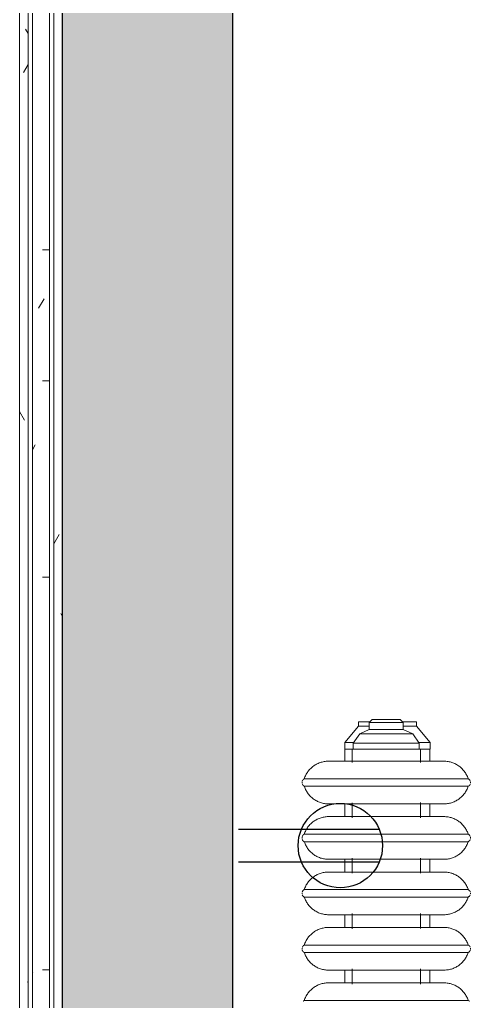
# Model space of a CAD drawing. Header units: inches. Extents: x -1176 to 1507, y -2563 to 978.
# Drawn here: x 1085.4 to 1111.8, y 147.9 to 205.5 of the extents above; entities that cross this region are included whole.
import ezdxf

# ---------------------------------------------------------------- set-up
doc = ezdxf.new("R2010")
doc.units = ezdxf.units.IN
doc.header["$MEASUREMENT"] = 0
for name, color, linetype, lineweight in [('A-ANNO-NOTE', 131, 'Continuous', 40), ('A-GENM', 13, 'Continuous', 18), ('A-WALL', 113, 'Continuous', 18), ('A-WALL-PATT', 111, 'Continuous', 18), ('I-WALL', 2, 'Continuous', 18)]:
    doc.layers.add(name, color=color, linetype=linetype, lineweight=lineweight)
pattern_1 = [(0, (0, 0), (15.36, 3.84), [0.634, -10.886, 0.634, -10.886, -61.44]), (0, (0, 0), (15.36, 3.84), [-23.04, 0.634, -22.406, 0.634, -10.886, -26.88]), (0, (0, 0), (15.36, 3.84), [-57.6, 0.634, -7.046, 0.634, -18.566]), (120, (5.76, 1.92), (-11.005538, 11.38215), [0.634, -10.886, 0.634, -10.886, -61.44]), (120, (5.76, 1.92), (-11.005538, 11.38215), [-23.04, 0.634, -22.406, 0.634, -10.886, -26.88]), (120, (5.76, 1.92), (-11.005538, 11.38215), [-57.6, 0.634, -7.046, 0.634, -18.566]), (240, (7.68, 9.6), (-4.354462, -15.22215), [0.634, -10.886, 0.634, -10.886, -61.44]), (240, (7.68, 9.6), (-4.354462, -15.22215), [-23.04, 0.634, -22.406, 0.634, -10.886, -26.88]), (240, (7.68, 9.6), (-4.354462, -15.22215), [-57.6, 0.634, -7.046, 0.634, -18.566])]

# ---------------------------------------------------------------- blocks, each defined once
blk = doc.blocks.new('Cast_Iron_Radiator_8182 - Cast_Iron_Radiator_8182-V111-2nd Floor Power _ Signal')
at = {"layer": 'A-GENM', "lineweight": 9}
for p, q in [((0.968, 4.809), (0.943, 4.848)), ((0.968, 1), (0.968, 4.809)), ((3.807, 4.848), (3.782, 4.809)), ((3.782, 1), (3.782, 4.809)), ((4, 4.933), (3.963, 4.933)), ((4.037, 4.933), (4, 4.933)), ((4.218, 4.809), (4.193, 4.848)), ((4.218, 1), (4.218, 4.809)), ((7.057, 4.848), (7.032, 4.809)), ((7.032, 1), (7.032, 4.809)), ((7.25, 4.933), (7.213, 4.933)), ((7.287, 4.933), (7.25, 4.933)), ((7.468, 4.809), (7.443, 4.848)), ((7.468, 1), (7.468, 4.809)), ((10.307, 4.848), (10.282, 4.809)), ((10.282, 1), (10.282, 4.809)), ((10.5, 4.933), (10.463, 4.933)), ((10.537, 4.933), (10.5, 4.933)), ((10.718, 4.809), (10.693, 4.848)), ((10.718, 1), (10.718, 4.809)), ((13.557, 4.848), (13.532, 4.809)), ((13.532, 1), (13.532, 4.809)), ((13.75, 4.933), (13.713, 4.933)), ((13.787, 4.933), (13.75, 4.933)), ((13.968, 4.809), (13.943, 4.848)), ((13.968, 1), (13.968, 4.809)), ((2.754, 2.438), (1.999, 2.438)), ((6.004, 2.438), (5.249, 2.438)), ((9.254, 2.438), (8.499, 2.438)), ((12.504, 2.438), (11.749, 2.438)), ((15.702, 2.438), (14.999, 2.438)), ((16.106, 2.438), (15.702, 2.438)), ((15.702, 2.438), (15.702, 2.291)), ((17.064, 1.635), (16.106, 2.438)), ((16.106, 1.944), (16.106, 2.438)), ((2.818, 2), (1.928, 2)), ((6.068, 2), (5.178, 2)), ((9.318, 2), (8.428, 2)), ((12.568, 2), (11.678, 2)), ((15.702, 2), (14.928, 2)), ((15.702, 2.296), (15.702, 2.192)), ((15.702, 2.188), (15.702, 2.013)), ((15.702, 2), (15.702, -2)), ((16.067, 1.935), (15.702, 1.935)), ((16.617, 1.55), (16.067, 1.935)), ((16.067, 1.935), (16.067, -1.935)), ((16.853, 0.993), (16.617, 1.55)), ((16.617, 1.55), (16.617, -1.55)), ((17.314, 1.635), (17.064, 1.635)), ((17.064, 1.635), (17.064, 1.028)), ((17.314, 1.635), (17.314, 0.985)), ((0.968, -1), (0.968, 1)), ((2.002, -1), (2.002, 1)), ((2.748, 1), (2.748, -1)), ((3.782, -1), (3.782, 1)), ((4.218, -1), (4.218, 1)), ((5.252, -1), (5.252, 1)), ((5.998, 1), (5.998, -1)), ((7.032, -1), (7.032, 1)), ((7.468, -1), (7.468, 1)), ((8.502, -1), (8.502, 1)), ((9.248, 1), (9.248, -1)), ((10.282, -1), (10.282, 1)), ((10.718, -1), (10.718, 1)), ((11.752, -1), (11.752, 1)), ((12.498, 1), (12.498, -1)), ((13.532, -1), (13.532, 1)), ((13.968, -1), (13.968, 1)), ((15.002, -1), (15.002, 1)), ((17.275, 0.993), (16.853, 0.993)), ((16.853, 0.993), (16.853, -0.993)), ((17.452, 0.816), (17.275, 0.993)), ((17.275, 0.993), (17.275, -0.993)), ((17.452, 0.816), (17.452, -0.816)), ((0.968, -4.809), (0.968, -1)), ((3.782, -4.809), (3.782, -1)), ((4.218, -4.809), (4.218, -1)), ((7.032, -4.809), (7.032, -1)), ((7.468, -4.809), (7.468, -1)), ((10.282, -4.809), (10.282, -1)), ((10.718, -4.809), (10.718, -1)), ((13.532, -4.809), (13.532, -1)), ((13.968, -4.809), (13.968, -1)), ((16.617, -1.55), (16.853, -0.993)), ((16.853, -0.993), (17.275, -0.993)), ((17.064, -1.008), (17.064, -1.771)), ((17.275, -0.993), (17.452, -0.816)), ((17.314, -0.961), (17.314, -1.771)), ((16.067, -1.935), (16.617, -1.55)), ((1.932, -2), (2.822, -2)), ((5.182, -2), (6.072, -2)), ((8.432, -2), (9.322, -2)), ((11.682, -2), (12.572, -2)), ((14.932, -2), (15.702, -2)), ((15.702, -1.935), (16.067, -1.935)), ((15.702, -2.017), (15.702, -2.287)), ((15.702, -2.301), (15.702, -2.452)), ((16.106, -2.575), (17.064, -1.771)), ((16.106, -2.575), (16.106, -1.924)), ((17.064, -1.771), (17.314, -1.771)), ((1.997, -2.562), (2.753, -2.562)), ((5.247, -2.562), (6.003, -2.562)), ((8.497, -2.562), (9.253, -2.562)), ((11.747, -2.562), (12.503, -2.562)), ((14.997, -2.562), (15.702, -2.562)), ((15.702, -2.436), (15.702, -2.551)), ((15.702, -2.565), (15.702, -2.575)), ((15.702, -2.575), (16.106, -2.575)), ((0.943, -4.848), (0.968, -4.809)), ((3.782, -4.809), (3.807, -4.848)), ((3.963, -4.933), (4, -4.933)), ((4, -4.933), (4.037, -4.933)), ((4.193, -4.848), (4.218, -4.809)), ((7.032, -4.809), (7.057, -4.848)), ((7.213, -4.933), (7.25, -4.933)), ((7.25, -4.933), (7.287, -4.933)), ((7.443, -4.848), (7.468, -4.809)), ((10.282, -4.809), (10.307, -4.848)), ((10.463, -4.933), (10.5, -4.933)), ((10.5, -4.933), (10.537, -4.933)), ((10.693, -4.848), (10.718, -4.809)), ((13.532, -4.809), (13.557, -4.848)), ((13.713, -4.933), (13.75, -4.933)), ((13.75, -4.933), (13.787, -4.933)), ((13.943, -4.848), (13.968, -4.809))]:
    blk.add_line(p, q, dxfattribs=at)
at = {"layer": 'A-GENM', "lineweight": 9, "flags": 128}
for points in [[(0.92, 4.876), (0.925, 4.871), (0.93, 4.865), (0.935, 4.859), (0.939, 4.854), (0.943, 4.848)], [(0.968, 4.809), (1.025, 4.789), (1.081, 4.767), (1.135, 4.743), (1.189, 4.716), (1.242, 4.688), (1.294, 4.657), (1.344, 4.624), (1.393, 4.59), (1.441, 4.553), (1.487, 4.515), (1.531, 4.474), (1.574, 4.432), (1.615, 4.389), (1.654, 4.343), (1.692, 4.296), (1.727, 4.248), (1.761, 4.198), (1.793, 4.147), (1.822, 4.095), (1.849, 4.042), (1.875, 3.987), (1.898, 3.932), (1.919, 3.876), (1.937, 3.819), (1.953, 3.761), (1.967, 3.703), (1.979, 3.644), (1.988, 3.585), (1.995, 3.525), (2, 3.465), (2.002, 3.405), (2.002, 3.383)], [(2.748, 3.383), (2.749, 3.443), (2.753, 3.503), (2.759, 3.563), (2.767, 3.622), (2.778, 3.681), (2.791, 3.74), (2.807, 3.798), (2.824, 3.855), (2.844, 3.911), (2.867, 3.967), (2.891, 4.022), (2.918, 4.076), (2.946, 4.128), (2.977, 4.18), (3.01, 4.23), (3.045, 4.279), (3.082, 4.326), (3.12, 4.372), (3.161, 4.416), (3.203, 4.459), (3.247, 4.5), (3.292, 4.539), (3.339, 4.576), (3.388, 4.612), (3.438, 4.645), (3.489, 4.677), (3.541, 4.706), (3.595, 4.733), (3.649, 4.758), (3.705, 4.781), (3.761, 4.802)], [(3.807, 4.848), (3.812, 4.854), (3.816, 4.86), (3.821, 4.866), (3.825, 4.872), (3.831, 4.877)], [(3.841, 4.887), (3.847, 4.892), (3.853, 4.896), (3.859, 4.901), (3.865, 4.905)], [(3.878, 4.912), (3.885, 4.915), (3.892, 4.918), (3.899, 4.921), (3.906, 4.924), (3.913, 4.926)], [(4.088, 4.925), (4.095, 4.923), (4.102, 4.921), (4.109, 4.918), (4.116, 4.915), (4.123, 4.912)], [(4.136, 4.904), (4.142, 4.9), (4.148, 4.896), (4.154, 4.891), (4.159, 4.887)], [(4.17, 4.876), (4.175, 4.871), (4.18, 4.865), (4.185, 4.859), (4.189, 4.854), (4.193, 4.848)], [(4.218, 4.809), (4.275, 4.789), (4.331, 4.767), (4.385, 4.743), (4.439, 4.716), (4.492, 4.688), (4.544, 4.657), (4.594, 4.624), (4.643, 4.59), (4.691, 4.553), (4.737, 4.515), (4.781, 4.474), (4.824, 4.432), (4.865, 4.389), (4.904, 4.343), (4.942, 4.296), (4.977, 4.248), (5.011, 4.198), (5.043, 4.147), (5.072, 4.095), (5.099, 4.042), (5.125, 3.987), (5.148, 3.932), (5.169, 3.876), (5.187, 3.819), (5.203, 3.761), (5.217, 3.703), (5.229, 3.644), (5.238, 3.585), (5.245, 3.525), (5.25, 3.465), (5.252, 3.405), (5.252, 3.383)], [(5.998, 3.383), (5.999, 3.443), (6.003, 3.503), (6.009, 3.563), (6.017, 3.622), (6.028, 3.681), (6.041, 3.74), (6.057, 3.798), (6.074, 3.855), (6.094, 3.911), (6.117, 3.967), (6.141, 4.022), (6.168, 4.076), (6.196, 4.128), (6.227, 4.18), (6.26, 4.23), (6.295, 4.279), (6.332, 4.326), (6.37, 4.372), (6.411, 4.416), (6.453, 4.459), (6.497, 4.5), (6.542, 4.539), (6.589, 4.576), (6.638, 4.612), (6.688, 4.645), (6.739, 4.677), (6.791, 4.706), (6.845, 4.733), (6.899, 4.758), (6.955, 4.781), (7.011, 4.802)], [(7.057, 4.848), (7.062, 4.854), (7.066, 4.86), (7.071, 4.866), (7.075, 4.872), (7.081, 4.877)], [(7.091, 4.887), (7.097, 4.892), (7.103, 4.896), (7.109, 4.901), (7.115, 4.905)], [(7.128, 4.912), (7.135, 4.915), (7.142, 4.918), (7.149, 4.921), (7.156, 4.924), (7.163, 4.926)], [(7.338, 4.925), (7.345, 4.923), (7.352, 4.921), (7.359, 4.918), (7.366, 4.915), (7.373, 4.912)], [(7.386, 4.904), (7.392, 4.9), (7.398, 4.896), (7.404, 4.891), (7.409, 4.887)], [(7.42, 4.876), (7.425, 4.871), (7.43, 4.865), (7.435, 4.859), (7.439, 4.854), (7.443, 4.848)], [(7.468, 4.809), (7.525, 4.789), (7.581, 4.767), (7.635, 4.743), (7.689, 4.716), (7.742, 4.688), (7.794, 4.657), (7.844, 4.624), (7.893, 4.59), (7.941, 4.553), (7.987, 4.515), (8.031, 4.474), (8.074, 4.432), (8.115, 4.389), (8.154, 4.343), (8.192, 4.296), (8.227, 4.248), (8.261, 4.198), (8.293, 4.147), (8.322, 4.095), (8.349, 4.042), (8.375, 3.987), (8.398, 3.932), (8.419, 3.876), (8.437, 3.819), (8.453, 3.761), (8.467, 3.703), (8.479, 3.644), (8.488, 3.585), (8.495, 3.525), (8.5, 3.465), (8.502, 3.405), (8.502, 3.383)], [(9.248, 3.383), (9.249, 3.443), (9.253, 3.503), (9.259, 3.563), (9.267, 3.622), (9.278, 3.681), (9.291, 3.74), (9.307, 3.798), (9.324, 3.855), (9.344, 3.911), (9.367, 3.967), (9.391, 4.022), (9.418, 4.076), (9.446, 4.128), (9.477, 4.18), (9.51, 4.23), (9.545, 4.279), (9.582, 4.326), (9.62, 4.372), (9.661, 4.416), (9.703, 4.459), (9.747, 4.5), (9.792, 4.539), (9.839, 4.576), (9.888, 4.612), (9.938, 4.645), (9.989, 4.677), (10.041, 4.706), (10.095, 4.733), (10.149, 4.758), (10.205, 4.781), (10.261, 4.802)], [(10.307, 4.848), (10.312, 4.854), (10.316, 4.86), (10.321, 4.866), (10.325, 4.872), (10.331, 4.877)], [(10.341, 4.887), (10.347, 4.892), (10.353, 4.896), (10.359, 4.901), (10.365, 4.905)], [(10.378, 4.912), (10.385, 4.915), (10.392, 4.918), (10.399, 4.921), (10.406, 4.924), (10.413, 4.926)], [(10.588, 4.925), (10.595, 4.923), (10.602, 4.921), (10.609, 4.918), (10.616, 4.915), (10.623, 4.912)], [(10.636, 4.904), (10.642, 4.9), (10.648, 4.896), (10.654, 4.891), (10.659, 4.887)], [(10.67, 4.876), (10.675, 4.871), (10.68, 4.865), (10.685, 4.859), (10.689, 4.854), (10.693, 4.848)], [(10.718, 4.809), (10.775, 4.789), (10.831, 4.767), (10.885, 4.743), (10.939, 4.716), (10.992, 4.688), (11.044, 4.657), (11.094, 4.624), (11.143, 4.59), (11.191, 4.553), (11.237, 4.515), (11.281, 4.474), (11.324, 4.432), (11.365, 4.389), (11.404, 4.343), (11.442, 4.296), (11.477, 4.248), (11.511, 4.198), (11.543, 4.147), (11.572, 4.095), (11.599, 4.042), (11.625, 3.987), (11.648, 3.932), (11.669, 3.876), (11.687, 3.819), (11.703, 3.761), (11.717, 3.703), (11.729, 3.644), (11.738, 3.585), (11.745, 3.525), (11.75, 3.465), (11.752, 3.405), (11.752, 3.383)], [(12.498, 3.383), (12.499, 3.443), (12.503, 3.503), (12.509, 3.563), (12.517, 3.622), (12.528, 3.681), (12.541, 3.74), (12.557, 3.798), (12.574, 3.855), (12.594, 3.911), (12.617, 3.967), (12.641, 4.022), (12.668, 4.076), (12.696, 4.128), (12.727, 4.18), (12.76, 4.23), (12.795, 4.279), (12.832, 4.326), (12.87, 4.372), (12.911, 4.416), (12.953, 4.459), (12.997, 4.5), (13.042, 4.539), (13.089, 4.576), (13.138, 4.612), (13.188, 4.645), (13.239, 4.677), (13.291, 4.706), (13.345, 4.733), (13.399, 4.758), (13.455, 4.781), (13.511, 4.802)], [(13.557, 4.848), (13.562, 4.854), (13.566, 4.86), (13.571, 4.866), (13.575, 4.872), (13.581, 4.877)], [(13.591, 4.887), (13.597, 4.892), (13.603, 4.896), (13.609, 4.901), (13.615, 4.905)], [(13.628, 4.912), (13.635, 4.915), (13.642, 4.918), (13.649, 4.921), (13.656, 4.924), (13.663, 4.926)], [(13.838, 4.925), (13.845, 4.923), (13.852, 4.921), (13.859, 4.918), (13.866, 4.915), (13.873, 4.912)], [(13.886, 4.904), (13.892, 4.9), (13.898, 4.896), (13.904, 4.891), (13.909, 4.887)], [(13.92, 4.876), (13.925, 4.871), (13.93, 4.865), (13.935, 4.859), (13.939, 4.854), (13.943, 4.848)], [(13.968, 4.809), (14.025, 4.789), (14.081, 4.767), (14.135, 4.743), (14.189, 4.716), (14.242, 4.688), (14.294, 4.657), (14.344, 4.624), (14.393, 4.59), (14.441, 4.553), (14.487, 4.515), (14.531, 4.474), (14.574, 4.432), (14.615, 4.389), (14.654, 4.343), (14.692, 4.296), (14.727, 4.248), (14.761, 4.198), (14.793, 4.147), (14.822, 4.095), (14.849, 4.042), (14.875, 3.987), (14.898, 3.932), (14.919, 3.876), (14.937, 3.819), (14.953, 3.761), (14.967, 3.703), (14.979, 3.644), (14.988, 3.585), (14.995, 3.525), (15, 3.465), (15.002, 3.405), (15.002, 3.383)], [(2.002, 3.383), (2.002, 3.381), (2.002, 3.375), (2.002, 3.366), (2.002, 3.353), (2.002, 3.336), (2.002, 3.315), (2.002, 3.29), (2.002, 3.262), (2.002, 3.23), (2.002, 3.195), (2.002, 3.156), (2.002, 3.114), (2.002, 3.068), (2.002, 3.019), (2.002, 2.967), (2.002, 2.911), (2.002, 2.853), (2.002, 2.792), (2.002, 2.727), (2.002, 2.66), (2.002, 2.591), (2.002, 2.518), (2.002, 2.444)], [(2.002, 1), (2.002, 1.095), (2.002, 1.19), (2.002, 1.285), (2.002, 1.38), (2.002, 1.473), (2.002, 1.566), (2.002, 1.659), (2.002, 1.75), (2.002, 1.839), (2.002, 1.928), (2.002, 2.015), (2.002, 2.1), (2.002, 2.184), (2.002, 2.266), (2.002, 2.346), (2.002, 2.423), (2.002, 2.498), (2.002, 2.571), (2.002, 2.642), (2.002, 2.71), (2.002, 2.775), (2.002, 2.837), (2.002, 2.896), (2.002, 2.952), (2.002, 3.005), (2.002, 3.055), (2.002, 3.102), (2.002, 3.145), (2.002, 3.185), (2.002, 3.221), (2.002, 3.254), (2.002, 3.283), (2.002, 3.309), (2.002, 3.33), (2.002, 3.348), (2.002, 3.363), (2.002, 3.373), (2.002, 3.38), (2.002, 3.383), (2.002, 3.383)], [(2.748, 2.438), (2.748, 2.498), (2.748, 2.571), (2.748, 2.642), (2.748, 2.71), (2.748, 2.775), (2.748, 2.837), (2.748, 2.896), (2.748, 2.952), (2.748, 3.005), (2.748, 3.055), (2.748, 3.102), (2.748, 3.145), (2.748, 3.185), (2.748, 3.221), (2.748, 3.254), (2.748, 3.283), (2.748, 3.309), (2.748, 3.33), (2.748, 3.348), (2.748, 3.363), (2.748, 3.373), (2.748, 3.38), (2.748, 3.383), (2.748, 3.383)], [(2.748, 3.383), (2.748, 3.381), (2.748, 3.375), (2.748, 3.366), (2.748, 3.353), (2.748, 3.336), (2.748, 3.315), (2.748, 3.29), (2.748, 3.262), (2.748, 3.23), (2.748, 3.195), (2.748, 3.156), (2.748, 3.114), (2.748, 3.068), (2.748, 3.019), (2.748, 2.967), (2.748, 2.911), (2.748, 2.853), (2.748, 2.792), (2.748, 2.727), (2.748, 2.66), (2.748, 2.591), (2.748, 2.518), (2.748, 2.444), (2.748, 2.367), (2.748, 2.288), (2.748, 2.206), (2.748, 2.123), (2.748, 2.038), (2.748, 1.952), (2.748, 1.864), (2.748, 1.774), (2.748, 1.683), (2.748, 1.591), (2.748, 1.499), (2.748, 1.405), (2.748, 1.311), (2.748, 1.216), (2.748, 1.121), (2.748, 1.026), (2.748, 1)], [(5.252, 3.383), (5.252, 3.381), (5.252, 3.375), (5.252, 3.366), (5.252, 3.353), (5.252, 3.336), (5.252, 3.315), (5.252, 3.29), (5.252, 3.262), (5.252, 3.23), (5.252, 3.195), (5.252, 3.156), (5.252, 3.114), (5.252, 3.068), (5.252, 3.019), (5.252, 2.967), (5.252, 2.911), (5.252, 2.853), (5.252, 2.792), (5.252, 2.727), (5.252, 2.66), (5.252, 2.591), (5.252, 2.518), (5.252, 2.444)], [(5.252, 1), (5.252, 1.095), (5.252, 1.19), (5.252, 1.285), (5.252, 1.38), (5.252, 1.473), (5.252, 1.566), (5.252, 1.659), (5.252, 1.75), (5.252, 1.839), (5.252, 1.928), (5.252, 2.015), (5.252, 2.1), (5.252, 2.184), (5.252, 2.266), (5.252, 2.346), (5.252, 2.423), (5.252, 2.498), (5.252, 2.571), (5.252, 2.642), (5.252, 2.71), (5.252, 2.775), (5.252, 2.837), (5.252, 2.896), (5.252, 2.952), (5.252, 3.005), (5.252, 3.055), (5.252, 3.102), (5.252, 3.145), (5.252, 3.185), (5.252, 3.221), (5.252, 3.254), (5.252, 3.283), (5.252, 3.309), (5.252, 3.33), (5.252, 3.348), (5.252, 3.363), (5.252, 3.373), (5.252, 3.38), (5.252, 3.383), (5.252, 3.383)], [(5.998, 2.438), (5.998, 2.498), (5.998, 2.571), (5.998, 2.642), (5.998, 2.71), (5.998, 2.775), (5.998, 2.837), (5.998, 2.896), (5.998, 2.952), (5.998, 3.005), (5.998, 3.055), (5.998, 3.102), (5.998, 3.145), (5.998, 3.185), (5.998, 3.221), (5.998, 3.254), (5.998, 3.283), (5.998, 3.309), (5.998, 3.33), (5.998, 3.348), (5.998, 3.363), (5.998, 3.373), (5.998, 3.38), (5.998, 3.383), (5.998, 3.383)], [(5.998, 3.383), (5.998, 3.381), (5.998, 3.375), (5.998, 3.366), (5.998, 3.353), (5.998, 3.336), (5.998, 3.315), (5.998, 3.29), (5.998, 3.262), (5.998, 3.23), (5.998, 3.195), (5.998, 3.156), (5.998, 3.114), (5.998, 3.068), (5.998, 3.019), (5.998, 2.967), (5.998, 2.911), (5.998, 2.853), (5.998, 2.792), (5.998, 2.727), (5.998, 2.66), (5.998, 2.591), (5.998, 2.518), (5.998, 2.444), (5.998, 2.367), (5.998, 2.288), (5.998, 2.206), (5.998, 2.123), (5.998, 2.038), (5.998, 1.952), (5.998, 1.864), (5.998, 1.774), (5.998, 1.683), (5.998, 1.591), (5.998, 1.499), (5.998, 1.405), (5.998, 1.311), (5.998, 1.216), (5.998, 1.121), (5.998, 1.026), (5.998, 1)], [(8.502, 3.383), (8.502, 3.381), (8.502, 3.375), (8.502, 3.366), (8.502, 3.353), (8.502, 3.336), (8.502, 3.315), (8.502, 3.29), (8.502, 3.262), (8.502, 3.23), (8.502, 3.195), (8.502, 3.156), (8.502, 3.114), (8.502, 3.068), (8.502, 3.019), (8.502, 2.967), (8.502, 2.911), (8.502, 2.853), (8.502, 2.792), (8.502, 2.727), (8.502, 2.66), (8.502, 2.591), (8.502, 2.518), (8.502, 2.444)], [(8.502, 1), (8.502, 1.095), (8.502, 1.19), (8.502, 1.285), (8.502, 1.38), (8.502, 1.473), (8.502, 1.566), (8.502, 1.659), (8.502, 1.75), (8.502, 1.839), (8.502, 1.928), (8.502, 2.015), (8.502, 2.1), (8.502, 2.184), (8.502, 2.266), (8.502, 2.346), (8.502, 2.423), (8.502, 2.498), (8.502, 2.571), (8.502, 2.642), (8.502, 2.71), (8.502, 2.775), (8.502, 2.837), (8.502, 2.896), (8.502, 2.952), (8.502, 3.005), (8.502, 3.055), (8.502, 3.102), (8.502, 3.145), (8.502, 3.185), (8.502, 3.221), (8.502, 3.254), (8.502, 3.283), (8.502, 3.309), (8.502, 3.33), (8.502, 3.348), (8.502, 3.363), (8.502, 3.373), (8.502, 3.38), (8.502, 3.383), (8.502, 3.383)], [(9.248, 2.438), (9.248, 2.498), (9.248, 2.571), (9.248, 2.642), (9.248, 2.71), (9.248, 2.775), (9.248, 2.837), (9.248, 2.896), (9.248, 2.952), (9.248, 3.005), (9.248, 3.055), (9.248, 3.102), (9.248, 3.145), (9.248, 3.185), (9.248, 3.221), (9.248, 3.254), (9.248, 3.283), (9.248, 3.309), (9.248, 3.33), (9.248, 3.348), (9.248, 3.363), (9.248, 3.373), (9.248, 3.38), (9.248, 3.383), (9.248, 3.383)], [(9.248, 3.383), (9.248, 3.381), (9.248, 3.375), (9.248, 3.366), (9.248, 3.353), (9.248, 3.336), (9.248, 3.315), (9.248, 3.29), (9.248, 3.262), (9.248, 3.23), (9.248, 3.195), (9.248, 3.156), (9.248, 3.114), (9.248, 3.068), (9.248, 3.019), (9.248, 2.967), (9.248, 2.911), (9.248, 2.853), (9.248, 2.792), (9.248, 2.727), (9.248, 2.66), (9.248, 2.591), (9.248, 2.518), (9.248, 2.444), (9.248, 2.367), (9.248, 2.288), (9.248, 2.206), (9.248, 2.123), (9.248, 2.038), (9.248, 1.952), (9.248, 1.864), (9.248, 1.774), (9.248, 1.683), (9.248, 1.591), (9.248, 1.499), (9.248, 1.405), (9.248, 1.311), (9.248, 1.216), (9.248, 1.121), (9.248, 1.026), (9.248, 1)], [(11.752, 3.383), (11.752, 3.381), (11.752, 3.375), (11.752, 3.366), (11.752, 3.353), (11.752, 3.336), (11.752, 3.315), (11.752, 3.29), (11.752, 3.262), (11.752, 3.23), (11.752, 3.195), (11.752, 3.156), (11.752, 3.114), (11.752, 3.068), (11.752, 3.019), (11.752, 2.967), (11.752, 2.911), (11.752, 2.853), (11.752, 2.792), (11.752, 2.727), (11.752, 2.66), (11.752, 2.591), (11.752, 2.518), (11.752, 2.444)], [(11.752, 1), (11.752, 1.095), (11.752, 1.19), (11.752, 1.285), (11.752, 1.38), (11.752, 1.473), (11.752, 1.566), (11.752, 1.659), (11.752, 1.75), (11.752, 1.839), (11.752, 1.928), (11.752, 2.015), (11.752, 2.1), (11.752, 2.184), (11.752, 2.266), (11.752, 2.346), (11.752, 2.423), (11.752, 2.498), (11.752, 2.571), (11.752, 2.642), (11.752, 2.71), (11.752, 2.775), (11.752, 2.837), (11.752, 2.896), (11.752, 2.952), (11.752, 3.005), (11.752, 3.055), (11.752, 3.102), (11.752, 3.145), (11.752, 3.185), (11.752, 3.221), (11.752, 3.254), (11.752, 3.283), (11.752, 3.309), (11.752, 3.33), (11.752, 3.348), (11.752, 3.363), (11.752, 3.373), (11.752, 3.38), (11.752, 3.383), (11.752, 3.383)], [(12.498, 2.438), (12.498, 2.498), (12.498, 2.571), (12.498, 2.642), (12.498, 2.71), (12.498, 2.775), (12.498, 2.837), (12.498, 2.896), (12.498, 2.952), (12.498, 3.005), (12.498, 3.055), (12.498, 3.102), (12.498, 3.145), (12.498, 3.185), (12.498, 3.221), (12.498, 3.254), (12.498, 3.283), (12.498, 3.309), (12.498, 3.33), (12.498, 3.348), (12.498, 3.363), (12.498, 3.373), (12.498, 3.38), (12.498, 3.383), (12.498, 3.383)], [(12.498, 3.383), (12.498, 3.381), (12.498, 3.375), (12.498, 3.366), (12.498, 3.353), (12.498, 3.336), (12.498, 3.315), (12.498, 3.29), (12.498, 3.262), (12.498, 3.23), (12.498, 3.195), (12.498, 3.156), (12.498, 3.114), (12.498, 3.068), (12.498, 3.019), (12.498, 2.967), (12.498, 2.911), (12.498, 2.853), (12.498, 2.792), (12.498, 2.727), (12.498, 2.66), (12.498, 2.591), (12.498, 2.518), (12.498, 2.444), (12.498, 2.367), (12.498, 2.288), (12.498, 2.206), (12.498, 2.123), (12.498, 2.038), (12.498, 1.952), (12.498, 1.864), (12.498, 1.774), (12.498, 1.683), (12.498, 1.591), (12.498, 1.499), (12.498, 1.405), (12.498, 1.311), (12.498, 1.216), (12.498, 1.121), (12.498, 1.026), (12.498, 1)], [(15.002, 3.383), (15.002, 3.381), (15.002, 3.375), (15.002, 3.366), (15.002, 3.353), (15.002, 3.336), (15.002, 3.315), (15.002, 3.29), (15.002, 3.262), (15.002, 3.23), (15.002, 3.195), (15.002, 3.156), (15.002, 3.114), (15.002, 3.068), (15.002, 3.019), (15.002, 2.967), (15.002, 2.911), (15.002, 2.853), (15.002, 2.792), (15.002, 2.727), (15.002, 2.66), (15.002, 2.591), (15.002, 2.518), (15.002, 2.444)], [(15.002, 1), (15.002, 1.095), (15.002, 1.19), (15.002, 1.285), (15.002, 1.38), (15.002, 1.473), (15.002, 1.566), (15.002, 1.659), (15.002, 1.75), (15.002, 1.839), (15.002, 1.928), (15.002, 2.015), (15.002, 2.1), (15.002, 2.184), (15.002, 2.266), (15.002, 2.346), (15.002, 2.423), (15.002, 2.498), (15.002, 2.571), (15.002, 2.642), (15.002, 2.71), (15.002, 2.775), (15.002, 2.837), (15.002, 2.896), (15.002, 2.952), (15.002, 3.005), (15.002, 3.055), (15.002, 3.102), (15.002, 3.145), (15.002, 3.185), (15.002, 3.221), (15.002, 3.254), (15.002, 3.283), (15.002, 3.309), (15.002, 3.33), (15.002, 3.348), (15.002, 3.363), (15.002, 3.373), (15.002, 3.38), (15.002, 3.383), (15.002, 3.383)], [(2.002, -3.383), (2.002, -3.381), (2.002, -3.375), (2.002, -3.366), (2.002, -3.353), (2.002, -3.336), (2.002, -3.315), (2.002, -3.29), (2.002, -3.262), (2.002, -3.23), (2.002, -3.195), (2.002, -3.156), (2.002, -3.114), (2.002, -3.068), (2.002, -3.019), (2.002, -2.967), (2.002, -2.911), (2.002, -2.853), (2.002, -2.792), (2.002, -2.727), (2.002, -2.66), (2.002, -2.591), (2.002, -2.518), (2.002, -2.444), (2.002, -2.367), (2.002, -2.288), (2.002, -2.206), (2.002, -2.123), (2.002, -2.038), (2.002, -1.952), (2.002, -1.864), (2.002, -1.774), (2.002, -1.683), (2.002, -1.591), (2.002, -1.499), (2.002, -1.405), (2.002, -1.311), (2.002, -1.216), (2.002, -1.121), (2.002, -1.026), (2.002, -1)], [(2.748, -1), (2.748, -1.095), (2.748, -1.19), (2.748, -1.285), (2.748, -1.38), (2.748, -1.473), (2.748, -1.566), (2.748, -1.659), (2.748, -1.75), (2.748, -1.839), (2.748, -1.928), (2.748, -2.015), (2.748, -2.1), (2.748, -2.184), (2.748, -2.266), (2.748, -2.346), (2.748, -2.423), (2.748, -2.498), (2.748, -2.571), (2.748, -2.642), (2.748, -2.71), (2.748, -2.775), (2.748, -2.837), (2.748, -2.896), (2.748, -2.952), (2.748, -3.005), (2.748, -3.055), (2.748, -3.102), (2.748, -3.145), (2.748, -3.185), (2.748, -3.221), (2.748, -3.254), (2.748, -3.283), (2.748, -3.309), (2.748, -3.33), (2.748, -3.348), (2.748, -3.363), (2.748, -3.373), (2.748, -3.38), (2.748, -3.383), (2.748, -3.383)], [(5.252, -3.383), (5.252, -3.381), (5.252, -3.375), (5.252, -3.366), (5.252, -3.353), (5.252, -3.336), (5.252, -3.315), (5.252, -3.29), (5.252, -3.262), (5.252, -3.23), (5.252, -3.195), (5.252, -3.156), (5.252, -3.114), (5.252, -3.068), (5.252, -3.019), (5.252, -2.967), (5.252, -2.911), (5.252, -2.853), (5.252, -2.792), (5.252, -2.727), (5.252, -2.66), (5.252, -2.591), (5.252, -2.518), (5.252, -2.444), (5.252, -2.367), (5.252, -2.288), (5.252, -2.206), (5.252, -2.123), (5.252, -2.038), (5.252, -1.952), (5.252, -1.864), (5.252, -1.774), (5.252, -1.683), (5.252, -1.591), (5.252, -1.499), (5.252, -1.405), (5.252, -1.311), (5.252, -1.216), (5.252, -1.121), (5.252, -1.026), (5.252, -1)], [(5.998, -1), (5.998, -1.095), (5.998, -1.19), (5.998, -1.285), (5.998, -1.38), (5.998, -1.473), (5.998, -1.566), (5.998, -1.659), (5.998, -1.75), (5.998, -1.839), (5.998, -1.928), (5.998, -2.015), (5.998, -2.1), (5.998, -2.184), (5.998, -2.266), (5.998, -2.346), (5.998, -2.423), (5.998, -2.498), (5.998, -2.571), (5.998, -2.642), (5.998, -2.71), (5.998, -2.775), (5.998, -2.837), (5.998, -2.896), (5.998, -2.952), (5.998, -3.005), (5.998, -3.055), (5.998, -3.102), (5.998, -3.145), (5.998, -3.185), (5.998, -3.221), (5.998, -3.254), (5.998, -3.283), (5.998, -3.309), (5.998, -3.33), (5.998, -3.348), (5.998, -3.363), (5.998, -3.373), (5.998, -3.38), (5.998, -3.383), (5.998, -3.383)], [(8.502, -3.383), (8.502, -3.381), (8.502, -3.375), (8.502, -3.366), (8.502, -3.353), (8.502, -3.336), (8.502, -3.315), (8.502, -3.29), (8.502, -3.262), (8.502, -3.23), (8.502, -3.195), (8.502, -3.156), (8.502, -3.114), (8.502, -3.068), (8.502, -3.019), (8.502, -2.967), (8.502, -2.911), (8.502, -2.853), (8.502, -2.792), (8.502, -2.727), (8.502, -2.66), (8.502, -2.591), (8.502, -2.518), (8.502, -2.444), (8.502, -2.367), (8.502, -2.288), (8.502, -2.206), (8.502, -2.123), (8.502, -2.038), (8.502, -1.952), (8.502, -1.864), (8.502, -1.774), (8.502, -1.683), (8.502, -1.591), (8.502, -1.499), (8.502, -1.405), (8.502, -1.311), (8.502, -1.216), (8.502, -1.121), (8.502, -1.026), (8.502, -1)], [(9.248, -1), (9.248, -1.095), (9.248, -1.19), (9.248, -1.285), (9.248, -1.38), (9.248, -1.473), (9.248, -1.566), (9.248, -1.659), (9.248, -1.75), (9.248, -1.839), (9.248, -1.928), (9.248, -2.015), (9.248, -2.1), (9.248, -2.184), (9.248, -2.266), (9.248, -2.346), (9.248, -2.423), (9.248, -2.498), (9.248, -2.571), (9.248, -2.642), (9.248, -2.71), (9.248, -2.775), (9.248, -2.837), (9.248, -2.896), (9.248, -2.952), (9.248, -3.005), (9.248, -3.055), (9.248, -3.102), (9.248, -3.145), (9.248, -3.185), (9.248, -3.221), (9.248, -3.254), (9.248, -3.283), (9.248, -3.309), (9.248, -3.33), (9.248, -3.348), (9.248, -3.363), (9.248, -3.373), (9.248, -3.38), (9.248, -3.383), (9.248, -3.383)], [(11.752, -3.383), (11.752, -3.381), (11.752, -3.375), (11.752, -3.366), (11.752, -3.353), (11.752, -3.336), (11.752, -3.315), (11.752, -3.29), (11.752, -3.262), (11.752, -3.23), (11.752, -3.195), (11.752, -3.156), (11.752, -3.114), (11.752, -3.068), (11.752, -3.019), (11.752, -2.967), (11.752, -2.911), (11.752, -2.853), (11.752, -2.792), (11.752, -2.727), (11.752, -2.66), (11.752, -2.591), (11.752, -2.518), (11.752, -2.444), (11.752, -2.367), (11.752, -2.288), (11.752, -2.206), (11.752, -2.123), (11.752, -2.038), (11.752, -1.952), (11.752, -1.864), (11.752, -1.774), (11.752, -1.683), (11.752, -1.591), (11.752, -1.499), (11.752, -1.405), (11.752, -1.311), (11.752, -1.216), (11.752, -1.121), (11.752, -1.026), (11.752, -1)], [(12.498, -1), (12.498, -1.095), (12.498, -1.19), (12.498, -1.285), (12.498, -1.38), (12.498, -1.473), (12.498, -1.566), (12.498, -1.659), (12.498, -1.75), (12.498, -1.839), (12.498, -1.928), (12.498, -2.015), (12.498, -2.1), (12.498, -2.184), (12.498, -2.266), (12.498, -2.346), (12.498, -2.423), (12.498, -2.498), (12.498, -2.571), (12.498, -2.642), (12.498, -2.71), (12.498, -2.775), (12.498, -2.837), (12.498, -2.896), (12.498, -2.952), (12.498, -3.005), (12.498, -3.055), (12.498, -3.102), (12.498, -3.145), (12.498, -3.185), (12.498, -3.221), (12.498, -3.254), (12.498, -3.283), (12.498, -3.309), (12.498, -3.33), (12.498, -3.348), (12.498, -3.363), (12.498, -3.373), (12.498, -3.38), (12.498, -3.383), (12.498, -3.383)], [(15.002, -3.383), (15.002, -3.381), (15.002, -3.375), (15.002, -3.366), (15.002, -3.353), (15.002, -3.336), (15.002, -3.315), (15.002, -3.29), (15.002, -3.262), (15.002, -3.23), (15.002, -3.195), (15.002, -3.156), (15.002, -3.114), (15.002, -3.068), (15.002, -3.019), (15.002, -2.967), (15.002, -2.911), (15.002, -2.853), (15.002, -2.792), (15.002, -2.727), (15.002, -2.66), (15.002, -2.591), (15.002, -2.518), (15.002, -2.444), (15.002, -2.367), (15.002, -2.288), (15.002, -2.206), (15.002, -2.123), (15.002, -2.038), (15.002, -1.952), (15.002, -1.864), (15.002, -1.774), (15.002, -1.683), (15.002, -1.591), (15.002, -1.499), (15.002, -1.405), (15.002, -1.311), (15.002, -1.216), (15.002, -1.121), (15.002, -1.026), (15.002, -1)], [(2.002, -2.571), (2.002, -2.642), (2.002, -2.71), (2.002, -2.775), (2.002, -2.837), (2.002, -2.896), (2.002, -2.952), (2.002, -3.005), (2.002, -3.055), (2.002, -3.102), (2.002, -3.145), (2.002, -3.185), (2.002, -3.221), (2.002, -3.254), (2.002, -3.283), (2.002, -3.309), (2.002, -3.33), (2.002, -3.348), (2.002, -3.363), (2.002, -3.373), (2.002, -3.38), (2.002, -3.383), (2.002, -3.383)], [(2.748, -3.383), (2.748, -3.381), (2.748, -3.375), (2.748, -3.366), (2.748, -3.353), (2.748, -3.336), (2.748, -3.315), (2.748, -3.29), (2.748, -3.262), (2.748, -3.23), (2.748, -3.195), (2.748, -3.156), (2.748, -3.114), (2.748, -3.068), (2.748, -3.019), (2.748, -2.967), (2.748, -2.911), (2.748, -2.853), (2.748, -2.792), (2.748, -2.727), (2.748, -2.66), (2.748, -2.591), (2.748, -2.562)], [(5.252, -2.571), (5.252, -2.642), (5.252, -2.71), (5.252, -2.775), (5.252, -2.837), (5.252, -2.896), (5.252, -2.952), (5.252, -3.005), (5.252, -3.055), (5.252, -3.102), (5.252, -3.145), (5.252, -3.185), (5.252, -3.221), (5.252, -3.254), (5.252, -3.283), (5.252, -3.309), (5.252, -3.33), (5.252, -3.348), (5.252, -3.363), (5.252, -3.373), (5.252, -3.38), (5.252, -3.383), (5.252, -3.383)], [(5.998, -3.383), (5.998, -3.381), (5.998, -3.375), (5.998, -3.366), (5.998, -3.353), (5.998, -3.336), (5.998, -3.315), (5.998, -3.29), (5.998, -3.262), (5.998, -3.23), (5.998, -3.195), (5.998, -3.156), (5.998, -3.114), (5.998, -3.068), (5.998, -3.019), (5.998, -2.967), (5.998, -2.911), (5.998, -2.853), (5.998, -2.792), (5.998, -2.727), (5.998, -2.66), (5.998, -2.591), (5.998, -2.562)], [(8.502, -2.571), (8.502, -2.642), (8.502, -2.71), (8.502, -2.775), (8.502, -2.837), (8.502, -2.896), (8.502, -2.952), (8.502, -3.005), (8.502, -3.055), (8.502, -3.102), (8.502, -3.145), (8.502, -3.185), (8.502, -3.221), (8.502, -3.254), (8.502, -3.283), (8.502, -3.309), (8.502, -3.33), (8.502, -3.348), (8.502, -3.363), (8.502, -3.373), (8.502, -3.38), (8.502, -3.383), (8.502, -3.383)], [(9.248, -3.383), (9.248, -3.381), (9.248, -3.375), (9.248, -3.366), (9.248, -3.353), (9.248, -3.336), (9.248, -3.315), (9.248, -3.29), (9.248, -3.262), (9.248, -3.23), (9.248, -3.195), (9.248, -3.156), (9.248, -3.114), (9.248, -3.068), (9.248, -3.019), (9.248, -2.967), (9.248, -2.911), (9.248, -2.853), (9.248, -2.792), (9.248, -2.727), (9.248, -2.66), (9.248, -2.591), (9.248, -2.562)], [(11.752, -2.571), (11.752, -2.642), (11.752, -2.71), (11.752, -2.775), (11.752, -2.837), (11.752, -2.896), (11.752, -2.952), (11.752, -3.005), (11.752, -3.055), (11.752, -3.102), (11.752, -3.145), (11.752, -3.185), (11.752, -3.221), (11.752, -3.254), (11.752, -3.283), (11.752, -3.309), (11.752, -3.33), (11.752, -3.348), (11.752, -3.363), (11.752, -3.373), (11.752, -3.38), (11.752, -3.383), (11.752, -3.383)], [(12.498, -3.383), (12.498, -3.381), (12.498, -3.375), (12.498, -3.366), (12.498, -3.353), (12.498, -3.336), (12.498, -3.315), (12.498, -3.29), (12.498, -3.262), (12.498, -3.23), (12.498, -3.195), (12.498, -3.156), (12.498, -3.114), (12.498, -3.068), (12.498, -3.019), (12.498, -2.967), (12.498, -2.911), (12.498, -2.853), (12.498, -2.792), (12.498, -2.727), (12.498, -2.66), (12.498, -2.591), (12.498, -2.562)], [(15.002, -2.571), (15.002, -2.642), (15.002, -2.71), (15.002, -2.775), (15.002, -2.837), (15.002, -2.896), (15.002, -2.952), (15.002, -3.005), (15.002, -3.055), (15.002, -3.102), (15.002, -3.145), (15.002, -3.185), (15.002, -3.221), (15.002, -3.254), (15.002, -3.283), (15.002, -3.309), (15.002, -3.33), (15.002, -3.348), (15.002, -3.363), (15.002, -3.373), (15.002, -3.38), (15.002, -3.383), (15.002, -3.383)], [(2.002, -3.383), (2.001, -3.443), (1.997, -3.503), (1.991, -3.563), (1.983, -3.622), (1.972, -3.681), (1.959, -3.74), (1.943, -3.798), (1.926, -3.855), (1.906, -3.911), (1.883, -3.967), (1.859, -4.022), (1.832, -4.076), (1.804, -4.128), (1.773, -4.18), (1.74, -4.23), (1.705, -4.279), (1.668, -4.326), (1.63, -4.372), (1.589, -4.416), (1.547, -4.459), (1.503, -4.5), (1.458, -4.539), (1.411, -4.576), (1.362, -4.612), (1.312, -4.645), (1.261, -4.677), (1.209, -4.706), (1.155, -4.733), (1.101, -4.758), (1.045, -4.781), (0.989, -4.802)], [(3.782, -4.809), (3.725, -4.789), (3.669, -4.767), (3.615, -4.743), (3.561, -4.716), (3.508, -4.688), (3.456, -4.657), (3.406, -4.624), (3.357, -4.59), (3.309, -4.553), (3.263, -4.515), (3.219, -4.474), (3.176, -4.432), (3.135, -4.389), (3.096, -4.343), (3.058, -4.296), (3.023, -4.248), (2.989, -4.198), (2.957, -4.147), (2.928, -4.095), (2.901, -4.042), (2.875, -3.987), (2.852, -3.932), (2.831, -3.876), (2.813, -3.819), (2.797, -3.761), (2.783, -3.703), (2.771, -3.644), (2.762, -3.585), (2.755, -3.525), (2.75, -3.465), (2.748, -3.405), (2.748, -3.383)], [(5.252, -3.383), (5.251, -3.443), (5.247, -3.503), (5.241, -3.563), (5.233, -3.622), (5.222, -3.681), (5.209, -3.74), (5.193, -3.798), (5.176, -3.855), (5.156, -3.911), (5.133, -3.967), (5.109, -4.022), (5.082, -4.076), (5.054, -4.128), (5.023, -4.18), (4.99, -4.23), (4.955, -4.279), (4.918, -4.326), (4.88, -4.372), (4.839, -4.416), (4.797, -4.459), (4.753, -4.5), (4.708, -4.539), (4.661, -4.576), (4.612, -4.612), (4.562, -4.645), (4.511, -4.677), (4.459, -4.706), (4.405, -4.733), (4.351, -4.758), (4.295, -4.781), (4.239, -4.802)], [(7.032, -4.809), (6.975, -4.789), (6.919, -4.767), (6.865, -4.743), (6.811, -4.716), (6.758, -4.688), (6.706, -4.657), (6.656, -4.624), (6.607, -4.59), (6.559, -4.553), (6.513, -4.515), (6.469, -4.474), (6.426, -4.432), (6.385, -4.389), (6.346, -4.343), (6.308, -4.296), (6.273, -4.248), (6.239, -4.198), (6.207, -4.147), (6.178, -4.095), (6.151, -4.042), (6.125, -3.987), (6.102, -3.932), (6.081, -3.876), (6.063, -3.819), (6.047, -3.761), (6.033, -3.703), (6.021, -3.644), (6.012, -3.585), (6.005, -3.525), (6, -3.465), (5.998, -3.405), (5.998, -3.383)], [(8.502, -3.383), (8.501, -3.443), (8.497, -3.503), (8.491, -3.563), (8.483, -3.622), (8.472, -3.681), (8.459, -3.74), (8.443, -3.798), (8.426, -3.855), (8.406, -3.911), (8.383, -3.967), (8.359, -4.022), (8.332, -4.076), (8.304, -4.128), (8.273, -4.18), (8.24, -4.23), (8.205, -4.279), (8.168, -4.326), (8.13, -4.372), (8.089, -4.416), (8.047, -4.459), (8.003, -4.5), (7.958, -4.539), (7.911, -4.576), (7.862, -4.612), (7.812, -4.645), (7.761, -4.677), (7.709, -4.706), (7.655, -4.733), (7.601, -4.758), (7.545, -4.781), (7.489, -4.802)], [(10.282, -4.809), (10.225, -4.789), (10.169, -4.767), (10.115, -4.743), (10.061, -4.716), (10.008, -4.688), (9.956, -4.657), (9.906, -4.624), (9.857, -4.59), (9.809, -4.553), (9.763, -4.515), (9.719, -4.474), (9.676, -4.432), (9.635, -4.389), (9.596, -4.343), (9.558, -4.296), (9.523, -4.248), (9.489, -4.198), (9.457, -4.147), (9.428, -4.095), (9.401, -4.042), (9.375, -3.987), (9.352, -3.932), (9.331, -3.876), (9.313, -3.819), (9.297, -3.761), (9.283, -3.703), (9.271, -3.644), (9.262, -3.585), (9.255, -3.525), (9.25, -3.465), (9.248, -3.405), (9.248, -3.383)], [(11.752, -3.383), (11.751, -3.443), (11.747, -3.503), (11.741, -3.563), (11.733, -3.622), (11.722, -3.681), (11.709, -3.74), (11.693, -3.798), (11.676, -3.855), (11.656, -3.911), (11.633, -3.967), (11.609, -4.022), (11.582, -4.076), (11.554, -4.128), (11.523, -4.18), (11.49, -4.23), (11.455, -4.279), (11.418, -4.326), (11.38, -4.372), (11.339, -4.416), (11.297, -4.459), (11.253, -4.5), (11.208, -4.539), (11.161, -4.576), (11.112, -4.612), (11.062, -4.645), (11.011, -4.677), (10.959, -4.706), (10.905, -4.733), (10.851, -4.758), (10.795, -4.781), (10.739, -4.802)], [(13.532, -4.809), (13.475, -4.789), (13.419, -4.767), (13.365, -4.743), (13.311, -4.716), (13.258, -4.688), (13.206, -4.657), (13.156, -4.624), (13.107, -4.59), (13.059, -4.553), (13.013, -4.515), (12.969, -4.474), (12.926, -4.432), (12.885, -4.389), (12.846, -4.343), (12.808, -4.296), (12.773, -4.248), (12.739, -4.198), (12.707, -4.147), (12.678, -4.095), (12.651, -4.042), (12.625, -3.987), (12.602, -3.932), (12.581, -3.876), (12.563, -3.819), (12.547, -3.761), (12.533, -3.703), (12.521, -3.644), (12.512, -3.585), (12.505, -3.525), (12.5, -3.465), (12.498, -3.405), (12.498, -3.383)], [(15.002, -3.383), (15.001, -3.443), (14.997, -3.503), (14.991, -3.563), (14.983, -3.622), (14.972, -3.681), (14.959, -3.74), (14.943, -3.798), (14.926, -3.855), (14.906, -3.911), (14.883, -3.967), (14.859, -4.022), (14.832, -4.076), (14.804, -4.128), (14.773, -4.18), (14.74, -4.23), (14.705, -4.279), (14.668, -4.326), (14.63, -4.372), (14.589, -4.416), (14.547, -4.459), (14.503, -4.5), (14.458, -4.539), (14.411, -4.576), (14.362, -4.612), (14.312, -4.645), (14.261, -4.677), (14.209, -4.706), (14.155, -4.733), (14.101, -4.758), (14.045, -4.781), (13.989, -4.802)], [(0.943, -4.848), (0.938, -4.854), (0.934, -4.86), (0.929, -4.866), (0.925, -4.872), (0.919, -4.877)], [(3.83, -4.876), (3.825, -4.871), (3.82, -4.865), (3.815, -4.859), (3.811, -4.854), (3.807, -4.848)], [(3.864, -4.904), (3.858, -4.9), (3.852, -4.896), (3.846, -4.891), (3.841, -4.887)], [(3.912, -4.925), (3.905, -4.923), (3.898, -4.921), (3.891, -4.918), (3.884, -4.915), (3.877, -4.912)], [(4.122, -4.912), (4.115, -4.915), (4.108, -4.918), (4.101, -4.921), (4.094, -4.924), (4.087, -4.926)], [(4.159, -4.887), (4.153, -4.892), (4.147, -4.896), (4.141, -4.901), (4.135, -4.905)], [(4.193, -4.848), (4.188, -4.854), (4.184, -4.86), (4.179, -4.866), (4.175, -4.872), (4.169, -4.877)], [(7.08, -4.876), (7.075, -4.871), (7.07, -4.865), (7.065, -4.859), (7.061, -4.854), (7.057, -4.848)], [(7.114, -4.904), (7.108, -4.9), (7.102, -4.896), (7.096, -4.891), (7.091, -4.887)], [(7.162, -4.925), (7.155, -4.923), (7.148, -4.921), (7.141, -4.918), (7.134, -4.915), (7.127, -4.912)], [(7.372, -4.912), (7.365, -4.915), (7.358, -4.918), (7.351, -4.921), (7.344, -4.924), (7.337, -4.926)], [(7.409, -4.887), (7.403, -4.892), (7.397, -4.896), (7.391, -4.901), (7.385, -4.905)], [(7.443, -4.848), (7.438, -4.854), (7.434, -4.86), (7.429, -4.866), (7.425, -4.872), (7.419, -4.877)], [(10.33, -4.876), (10.325, -4.871), (10.32, -4.865), (10.315, -4.859), (10.311, -4.854), (10.307, -4.848)], [(10.364, -4.904), (10.358, -4.9), (10.352, -4.896), (10.346, -4.891), (10.341, -4.887)], [(10.412, -4.925), (10.405, -4.923), (10.398, -4.921), (10.391, -4.918), (10.384, -4.915), (10.377, -4.912)], [(10.622, -4.912), (10.615, -4.915), (10.608, -4.918), (10.601, -4.921), (10.594, -4.924), (10.587, -4.926)], [(10.659, -4.887), (10.653, -4.892), (10.647, -4.896), (10.641, -4.901), (10.635, -4.905)], [(10.693, -4.848), (10.688, -4.854), (10.684, -4.86), (10.679, -4.866), (10.675, -4.872), (10.669, -4.877)], [(13.58, -4.876), (13.575, -4.871), (13.57, -4.865), (13.565, -4.859), (13.561, -4.854), (13.557, -4.848)], [(13.614, -4.904), (13.608, -4.9), (13.602, -4.896), (13.596, -4.891), (13.591, -4.887)], [(13.662, -4.925), (13.655, -4.923), (13.648, -4.921), (13.641, -4.918), (13.634, -4.915), (13.627, -4.912)], [(13.872, -4.912), (13.865, -4.915), (13.858, -4.918), (13.851, -4.921), (13.844, -4.924), (13.837, -4.926)], [(13.909, -4.887), (13.903, -4.892), (13.897, -4.896), (13.891, -4.901), (13.885, -4.905)], [(13.943, -4.848), (13.938, -4.854), (13.934, -4.86), (13.929, -4.866), (13.925, -4.872), (13.919, -4.877)]]:
    blk.add_lwpolyline(points, dxfattribs=at)

msp = doc.modelspace()

# ---------------------------------------------------------------- hatches: boundary and pattern name
at = {"layer": 'A-WALL-PATT', "lineweight": 9}
h = msp.add_hatch(color=7, dxfattribs=at)
h.paths.add_polyline_path([(1087.899, 113.893), (1097.899, 113.893), (1097.899, 318.353), (1087.899, 318.353), (1087.899, 113.958)], flags=0)
h.paths.add_polyline_path([(1087.899, 359.353), (1097.899, 359.353), (1097.899, 363.143), (1087.899, 363.143), (1087.899, 360.643)], flags=0)
h.paths.add_polyline_path([(1087.899, 403.143), (1097.899, 403.143), (1097.899, 567.009), (1087.899, 567.009), (1087.899, 405.143)], flags=0)
h = msp.add_hatch(dxfattribs=at)
h.set_pattern_fill('FP_2', color=256, style=0, pattern_type=2)
h.set_pattern_definition(pattern_1)
h.paths.add_polyline_path([(1085.899, 113.893), (1085.899, 310.666), (1085.399, 310.666), (1085.399, 113.893)], flags=0)
h = msp.add_hatch(dxfattribs=at)
h.set_pattern_fill('FP_2', color=256, style=0, pattern_type=2)
h.set_pattern_definition(pattern_1)
h.paths.add_polyline_path([(1087.149, 113.893), (1087.149, 310.666), (1086.149, 310.666), (1086.149, 113.893), (1086.599, 113.893)], flags=0)
h = msp.add_hatch(dxfattribs=at)
h.set_pattern_fill('FP_2', color=256, style=0, pattern_type=2)
h.set_pattern_definition(pattern_1)
h.paths.add_polyline_path([(1087.399, 113.893), (1087.899, 113.893), (1087.899, 310.666), (1087.399, 310.666), (1087.399, 113.958)], flags=0)

# ---------------------------------------------------------------- linework, layer by layer
at = {"layer": 'A-ANNO-NOTE', "lineweight": 30}
for p, q in [((1098.226, 158.018), (1106.489, 158.018)), ((1098.226, 156.102), (1106.489, 156.102))]:
    msp.add_line(p, q, dxfattribs=at)
msp.add_circle((1104.207, 157.06), 2.475, dxfattribs=at)
at = {"layer": 'A-WALL', "color": 8, "lineweight": 30}
for p, q in [((1097.899, 113.893), (1097.899, 318.353)), ((1087.899, 234.603), (1087.899, 113.893))]:
    msp.add_line(p, q, dxfattribs=at)
at = {"layer": 'A-WALL'}
for p, q in [((1085.899, 113.893), (1085.899, 310.666)), ((1086.149, 113.893), (1086.149, 310.666)), ((1087.149, 113.893), (1087.149, 310.666)), ((1087.399, 113.893), (1087.399, 310.666))]:
    msp.add_line(p, q, dxfattribs=at)
at = {"layer": 'I-WALL'}
msp.add_line((1085.399, 310.666), (1085.399, 113.893), dxfattribs=at)

# ---------------------------------------------------------------- block references
at = {"layer": 'A-GENM', "lineweight": 9, "rotation": 89.9999999999999}
msp.add_blockref('Cast_Iron_Radiator_8182 - Cast_Iron_Radiator_8182-V111-2nd Floor Power _ Signal', (1106.899, 147.009), dxfattribs=at)

doc.saveas('drawing.dxf')
